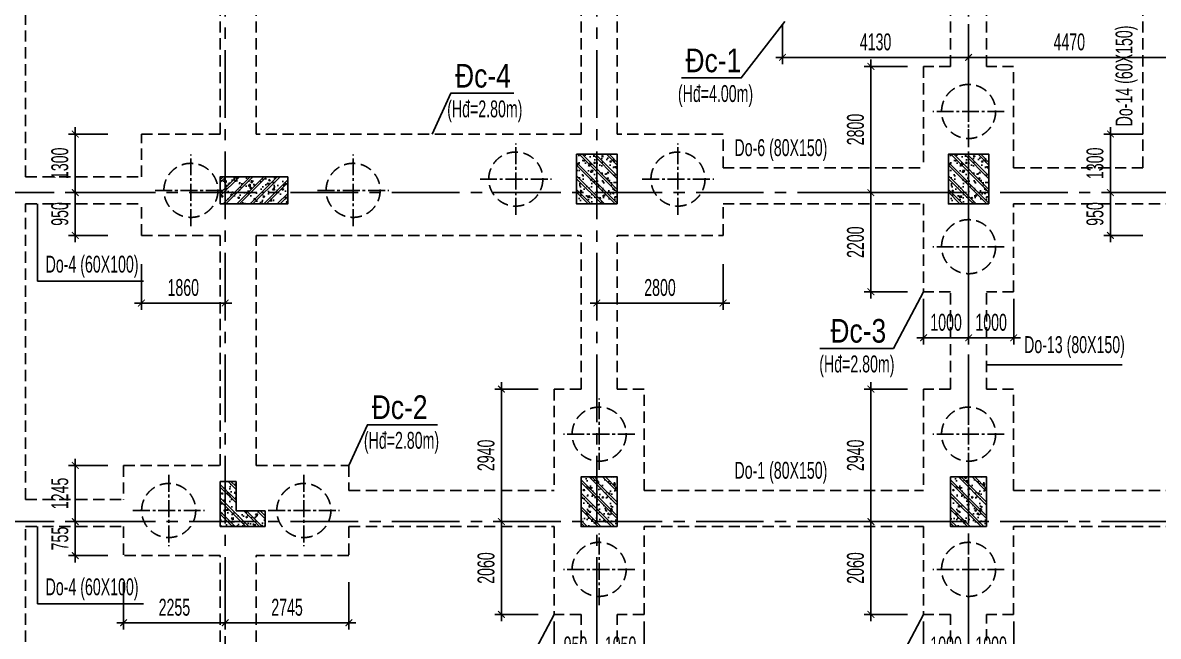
# Model space of a CAD drawing. Extents: x 1719887 to 1865417, y -150890 to 59748.
# Drawn here: x 1736186 to 1761390, y -113193 to -99578 of the extents above; entities that cross this region are included whole.
import ezdxf
from ezdxf.enums import TextEntityAlignment as Align

# ---------------------------------------------------------------- set-up
doc = ezdxf.new("R2010")
doc.units = 0
doc.header["$LTSCALE"] = 1000
doc.header["$MEASUREMENT"] = 0
doc.header["$PDMODE"] = 3
doc.linetypes.add('CENTER2', pattern=[1.125, 0.75, -0.125, 0.125, -0.125])
doc.linetypes.add('HIDDEN', pattern=[0.375, 0.25, -0.125])
doc.layers.get('0').update_dxf_attribs({"linetype": 'CONTINUOUS'})
doc.layers.get('Defpoints').update_dxf_attribs({"linetype": 'CONTINUOUS'})
for name, color, linetype in [('CDC.01.AXIS', 160, 'CENTER2'), ('CDC.02.DIM', 1, 'CONTINUOUS'), ('CDC.04.HIDDEN', 8, 'HIDDEN'), ('CDC.05.STEEL', 4, 'CONTINUOUS'), ('CDC.06.TEXT', 2, 'CONTINUOUS'), ('CDC.10.HATCH', 9, 'CONTINUOUS'), ('CDC.11.NOTE', 8, 'CONTINUOUS')]:
    doc.layers.add(name, color=color, linetype=linetype)
doc.styles.add('ARIAL', font='arial.ttf', dxfattribs={"width": 0.6})
doc.dimstyles.new('D150', dxfattribs={"dimscale": 150, "dimtxt": 2.5, "dimasz": 1, "dimexe": 1, "dimexo": 0, "dimgap": 1, "dimtad": 1, "dimdec": 0, "dimdsep": 46, "dimtxsty": 'ARIAL', "dimblk": 'ARCHTICK', "dimcen": 1, "dimdle": 1, "dimclrd": 1, "dimclre": 1, "dimclrt": 2, "dimadec": 0, "dimazin": 0, "dimtfac": 0.00072, "dimtdec": 0, "dimtix": 1, "dimtmove": 2, "dimatfit": 3, "dimldrblk": 'ARCHTICK', "dimfxl": 1, "dimtolj": 1, "dimlwd": -1, "dimlwe": -1, "dimarcsym": 0})

# ---------------------------------------------------------------- blocks, each defined once
blk = doc.blocks.new('MONG')
at = {"layer": 'CDC.10.HATCH'}
h = blk.add_hatch(dxfattribs=at)
h.set_pattern_fill('CHAU-01', color=256, scale=50, style=0, pattern_type=2)
h.set_pattern_definition([(310, (-16500, -183495.4), (358.63009, 31.376067), [37.5, -412.5]), (5, (-16500, -183495.4), (-69.37567, -376.09607), [30, -330]), (259.5486, (-16470.1, -183492.77), (289.25469, -344.71977), [31.870095, -350.571056]), (313.8158, (-16500, -183595.4), (533.62052, 82.75951), [56.25, -618.75]), (263.3644, (-16455.53, -183588.5), (467.33135, -487.05894), [47.80514, -525.8565]), (8.8158, (-16500, -183595.4), (467.33097, -487.0593), [45, -495]), (339, (-16450, -183570.4), (298.453526, 201.309445), [37.5, -412.5]), (34, (-16450, -183570.4), (121.657666, -362.57502), [30, -330]), (288.5486, (-16425.13, -183553.6), (420.111314, -161.26525), [31.870095, -350.571056]), (322.5, (-16500, -183495.39), (6.079928, -166.446927), [0, -326, 0, -335, 0, -331.25]), (352.5, (-16500, -183495.39), (131.534769, -197.205856), [0, -191, 0, -318.5, 0, -126.25]), (32.5, (-16611.5, -183495.39), (266.911218, 11.277436), [0, -125, 0, -390, 0, -517.5]), (42.5, (-16661.5, -183495.39), (291.593085, -50.05249), [0, -162.5, 0, -259, 0, -367.5]), (315, (-16500, -183495.39), (-150.26019, -150.26019), []), (315, (-16500, -183556.64), (-150.26019, -150.26019), [])])
h.paths.add_polyline_path([(1748930, -103598), (1748480, -103598), (1748480, -103348), (1748930, -103348)])
h.paths.add_polyline_path([(1748930, -103348), (1748480, -103348), (1748480, -102498), (1748930, -102498)])
h.paths.add_polyline_path([(1749380, -103348), (1748930, -103348), (1748930, -102498), (1749380, -102498)])
h.paths.add_polyline_path([(1749380, -103598), (1748930, -103598), (1748930, -103348), (1749380, -103348)])
h = blk.add_hatch(dxfattribs=at)
h.set_pattern_fill('CHAU-01', color=256, scale=50, style=0, pattern_type=2)
h.set_pattern_definition([(310, (-8250, -183495.4), (358.63009, 31.376067), [37.5, -412.5]), (5, (-8250, -183495.4), (-69.37567, -376.09607), [30, -330]), (259.5486, (-8220.1, -183492.77), (289.25469, -344.71977), [31.870095, -350.571056]), (313.8158, (-8250, -183595.4), (533.62052, 82.75951), [56.25, -618.75]), (263.3644, (-8205.53, -183588.5), (467.33135, -487.05894), [47.80514, -525.8565]), (8.8158, (-8250, -183595.4), (467.33097, -487.0593), [45, -495]), (339, (-8200, -183570.4), (298.453526, 201.309445), [37.5, -412.5]), (34, (-8200, -183570.4), (121.657666, -362.57502), [30, -330]), (288.5486, (-8175.13, -183553.6), (420.111314, -161.26525), [31.870095, -350.571056]), (322.5, (-8250, -183495.39), (6.079928, -166.446927), [0, -326, 0, -335, 0, -331.25]), (352.5, (-8250, -183495.39), (131.534769, -197.205856), [0, -191, 0, -318.5, 0, -126.25]), (32.5, (-8361.5, -183495.39), (266.911218, 11.277436), [0, -125, 0, -390, 0, -517.5]), (42.5, (-8411.5, -183495.39), (291.593085, -50.05249), [0, -162.5, 0, -259, 0, -367.5]), (315, (-8250, -183495.39), (-150.26019, -150.26019), []), (315, (-8250, -183556.64), (-150.26019, -150.26019), [])])
h.paths.add_polyline_path([(1757180, -103598), (1756730, -103598), (1756730, -103348), (1757180, -103348)])
h.paths.add_polyline_path([(1757180, -103348), (1756730, -103348), (1756730, -102498), (1757180, -102498)])
h.paths.add_polyline_path([(1757630, -103348), (1757180, -103348), (1757180, -102498), (1757630, -102498)])
h.paths.add_polyline_path([(1757630, -103598), (1757180, -103598), (1757180, -103348), (1757630, -103348)])
h = blk.add_hatch(dxfattribs=at)
h.set_pattern_fill('CHAU-01', color=256, scale=50, style=0, pattern_type=2)
h.set_pattern_definition([(50, (0, 0), (358.63009, -31.376067), [37.5, -412.5]), (355, (0, 0), (-69.37567, 376.09607), [30, -330]), (100.4514, (29.9, -2.6), (289.25469, 344.71977), [31.870095, -350.571056]), (46.1842, (0, 100), (533.62052, -82.75951), [56.25, -618.75]), (96.6356, (44.47, 93.1), (467.33135, 487.05894), [47.80514, -525.8565]), (351.1842, (0, 100), (467.33097, 487.0593), [45, -495]), (21, (50, 75), (298.453526, -201.309445), [37.5, -412.5]), (326, (50, 75), (121.657666, 362.57502), [30, -330]), (71.4514, (74.87, 58.22), (420.111314, 161.26525), [31.870095, -350.571056]), (37.5, (0, 0), (6.079928, 166.446927), [0, -326, 0, -335, 0, -331.25]), (7.5, (0, 0), (131.534769, 197.205856), [0, -191, 0, -318.5, 0, -126.25]), (327.5, (-111.5, 0), (266.911218, -11.277436), [0, -125, 0, -390, 0, -517.5]), (317.5, (-161.5, 0), (291.593085, 50.05249), [0, -162.5, 0, -259, 0, -367.5]), (45, (0, 0), (-150.26019, 150.26019), []), (45, (0, 61.25), (-150.26019, 150.26019), [])])
h.paths.add_polyline_path([(1742070, -102998), (1740680, -102998), (1740680, -103348), (1742070, -103348)])
h.paths.add_polyline_path([(1742070, -103348), (1740680, -103348), (1740680, -103598), (1742070, -103598)])
h.paths.add_polyline_path([(1740680, -103348), (1740570, -103348), (1740570, -103598), (1740680, -103598)])
h.paths.add_polyline_path([(1740680, -102998), (1740570, -102998), (1740570, -103348), (1740680, -103348)])
h = blk.add_hatch(dxfattribs=at)
h.set_pattern_fill('CHAU-01', color=256, scale=50, style=0, pattern_type=2)
h.set_pattern_definition([(310, (0, -183495.4), (358.63009, 31.376067), [37.5, -412.5]), (5, (0, -183495.4), (-69.37567, -376.09607), [30, -330]), (259.5486, (29.9, -183492.77), (289.25469, -344.71977), [31.870095, -350.571056]), (313.8158, (0, -183595.4), (533.62052, 82.75951), [56.25, -618.75]), (263.3644, (44.47, -183588.5), (467.33135, -487.05894), [47.80514, -525.8565]), (8.8158, (0, -183595.4), (467.33097, -487.0593), [45, -495]), (339, (50, -183570.4), (298.453526, 201.309445), [37.5, -412.5]), (34, (50, -183570.4), (121.657666, -362.57502), [30, -330]), (288.5486, (74.87, -183553.6), (420.111314, -161.26525), [31.870095, -350.571056]), (322.5, (0, -183495.39), (6.079928, -166.446927), [0, -326, 0, -335, 0, -331.25]), (352.5, (0, -183495.39), (131.534769, -197.205856), [0, -191, 0, -318.5, 0, -126.25]), (32.5, (-111.5, -183495.39), (266.911218, 11.277436), [0, -125, 0, -390, 0, -517.5]), (42.5, (-161.5, -183495.39), (291.593085, -50.05249), [0, -162.5, 0, -259, 0, -367.5]), (315, (0, -183495.39), (-150.26019, -150.26019), []), (315, (0, -183556.64), (-150.26019, -150.26019), [])])
h.paths.add_polyline_path([(1740680, -110648), (1740570, -110648), (1740570, -109757), (1740680, -109757)])
h.paths.add_polyline_path([(1741570, -110648), (1740680, -110648), (1740680, -109757), (1740920, -109757), (1740920, -110407), (1741570, -110407)])
h.paths.add_polyline_path([(1741570, -110757), (1740680, -110757), (1740680, -110648), (1741570, -110648)])
h.paths.add_polyline_path([(1740680, -110757), (1740570, -110757), (1740570, -110648), (1740680, -110648)])
h = blk.add_hatch(dxfattribs=at)
h.set_pattern_fill('CHAU-01', color=256, scale=50, style=0, pattern_type=2)
h.set_pattern_definition([(310, (0, -183495.4), (358.63009, 31.376067), [37.5, -412.5]), (5, (0, -183495.4), (-69.37567, -376.09607), [30, -330]), (259.5486, (29.9, -183492.77), (289.25469, -344.71977), [31.870095, -350.571056]), (313.8158, (0, -183595.4), (533.62052, 82.75951), [56.25, -618.75]), (263.3644, (44.47, -183588.5), (467.33135, -487.05894), [47.80514, -525.8565]), (8.8158, (0, -183595.4), (467.33097, -487.0593), [45, -495]), (339, (50, -183570.4), (298.453526, 201.309445), [37.5, -412.5]), (34, (50, -183570.4), (121.657666, -362.57502), [30, -330]), (288.5486, (74.87, -183553.6), (420.111314, -161.26525), [31.870095, -350.571056]), (322.5, (0, -183495.39), (6.079928, -166.446927), [0, -326, 0, -335, 0, -331.25]), (352.5, (0, -183495.39), (131.534769, -197.205856), [0, -191, 0, -318.5, 0, -126.25]), (32.5, (-111.5, -183495.39), (266.911218, 11.277436), [0, -125, 0, -390, 0, -517.5]), (42.5, (-161.5, -183495.39), (291.593085, -50.05249), [0, -162.5, 0, -259, 0, -367.5]), (315, (0, -183495.39), (-150.26019, -150.26019), []), (315, (0, -183556.64), (-150.26019, -150.26019), [])])
h.paths.add_polyline_path([(1748930, -110757), (1748580, -110757), (1748580, -110648), (1748930, -110648)])
h.paths.add_polyline_path([(1748930, -110648), (1748580, -110648), (1748580, -109657), (1748930, -109657)])
h.paths.add_polyline_path([(1749380, -110648), (1748930, -110648), (1748930, -109657), (1749380, -109657)])
h.paths.add_polyline_path([(1749380, -110757), (1748930, -110757), (1748930, -110648), (1749380, -110648)])
h = blk.add_hatch(dxfattribs=at)
h.set_pattern_fill('CHAU-01', color=256, scale=50, style=0, pattern_type=2)
h.set_pattern_definition([(310, (8199.98, -183495.4), (358.63009, 31.376067), [37.5, -412.5]), (5, (8199.98, -183495.4), (-69.37567, -376.09607), [30, -330]), (259.5486, (8229.87, -183492.77), (289.25469, -344.71977), [31.870095, -350.571056]), (313.8158, (8200, -183595.4), (533.62052, 82.75951), [56.25, -618.75]), (263.3644, (8244.45, -183588.5), (467.33135, -487.05894), [47.80514, -525.8565]), (8.8158, (8200, -183595.4), (467.33097, -487.0593), [45, -495]), (339, (8249.98, -183570.4), (298.453526, 201.309445), [37.5, -412.5]), (34, (8249.98, -183570.4), (121.657666, -362.57502), [30, -330]), (288.5486, (8274.85, -183553.6), (420.111314, -161.26525), [31.870095, -350.571056]), (322.5, (8199.98, -183495.39), (6.079928, -166.446927), [0, -326, 0, -335, 0, -331.25]), (352.5, (8199.98, -183495.39), (131.534769, -197.205856), [0, -191, 0, -318.5, 0, -126.25]), (32.5, (8088.48, -183495.39), (266.911218, 11.277436), [0, -125, 0, -390, 0, -517.5]), (42.5, (8038.48, -183495.39), (291.593085, -50.05249), [0, -162.5, 0, -259, 0, -367.5]), (315, (8199.98, -183495.39), (-150.26019, -150.26019), []), (315, (8199.98, -183556.64), (-150.26019, -150.26019), [])])
h.paths.add_polyline_path([(1757130, -110757), (1756780, -110757), (1756780, -110648), (1757130, -110648)])
h.paths.add_polyline_path([(1757130, -110648), (1756780, -110648), (1756780, -109657), (1757130, -109657)])
h.paths.add_polyline_path([(1757580, -110648), (1757130, -110648), (1757130, -109657), (1757580, -109657)])
h.paths.add_polyline_path([(1757580, -110757), (1757130, -110757), (1757130, -110648), (1757580, -110648)])
at = {"layer": 'CDC.01.AXIS', "ltscale": 2}
for p, q in [((1740680, -61938), (1740680, -120474)), ((1748930, -61938), (1748930, -120474)), ((1757180, -61938), (1757180, -120474)), ((1733131, -103348), (1840145, -103348)), ((1733131, -110648), (1840145, -110648))]:
    blk.add_line(p, q, dxfattribs=at)
at = {"layer": 'CDC.05.STEEL', "ltscale": 2000}
for p, q in [((1740920, -109757), (1740570, -109757)), ((1740570, -109757), (1740570, -110757)), ((1740920, -110407), (1740920, -109757)), ((1740920, -110407), (1741570, -110407)), ((1741570, -110407), (1741570, -110757)), ((1740570, -110757), (1741570, -110757))]:
    blk.add_line(p, q, dxfattribs=at)
for points in [[(1749380, -103598), (1749380, -102498), (1748480, -102498), (1748480, -103598)], [(1757630, -103598), (1757630, -102498), (1756730, -102498), (1756730, -103598)], [(1742070, -102998), (1740570, -102998), (1740570, -103598), (1742070, -103598)], [(1749380, -110757), (1749380, -109657), (1748580, -109657), (1748580, -110757)], [(1757580, -110757), (1757580, -109657), (1756780, -109657), (1756780, -110757)]]:
    blk.add_lwpolyline(points, close=True, dxfattribs=at)
blk = doc.blocks.new('_ARCHTICK')
at = {"color": 0, "linetype": 'ByBlock', "const_width": 0.15}
blk.add_lwpolyline([(-0.5, -0.5), (0.5, 0.5)], dxfattribs=at)
blk = doc.blocks.new('*D56')
at = {"layer": 'CDC.02.DIM', "color": 1, "transparency": 16777216}
for p, q in [((1746811, -107557), (1746811, -110798)), ((1747624, -107707), (1746661, -107707)), ((1747624, -110648), (1746661, -110648))]:
    blk.add_line(p, q, dxfattribs=at)
at = {"layer": 'Defpoints', "color": 0, "transparency": 16777216}
for p in [(1747624, -107707), (1746811, -110648), (1747624, -110648)]:
    blk.add_point(p, dxfattribs=at)
at = {"layer": 'CDC.02.DIM', "color": 1, "transparency": 16777216, "xscale": 150, "yscale": 150, "zscale": 150}
for p, rotation in [((1746811, -107707), 90), ((1746811, -110648), 270)]:
    blk.add_blockref('_ARCHTICK', p, dxfattribs=dict(at, rotation=rotation))
at = {"layer": 'CDC.02.DIM', "color": 2, "transparency": 16777216, "insert": (1746470, -109178), "char_height": 375, "attachment_point": 5, "rotation": 90, "style": 'ARIAL'}
blk.add_mtext('\\A1;2940', dxfattribs=at)
blk = doc.blocks.new('*D57')
at = {"layer": 'CDC.02.DIM', "color": 1, "transparency": 16777216}
for p, q in [((1746811, -110498), (1746811, -112857)), ((1747624, -110648), (1746661, -110648)), ((1747624, -112707), (1746661, -112707))]:
    blk.add_line(p, q, dxfattribs=at)
at = {"layer": 'Defpoints', "color": 0, "transparency": 16777216}
for p in [(1747624, -110648), (1746811, -112707), (1747624, -112707)]:
    blk.add_point(p, dxfattribs=at)
at = {"layer": 'CDC.02.DIM', "color": 1, "transparency": 16777216, "xscale": 150, "yscale": 150, "zscale": 150}
for p, rotation in [((1746811, -110648), 90), ((1746811, -112707), 270)]:
    blk.add_blockref('_ARCHTICK', p, dxfattribs=dict(at, rotation=rotation))
at = {"layer": 'CDC.02.DIM', "color": 2, "transparency": 16777216, "insert": (1746470, -111678), "char_height": 375, "attachment_point": 5, "rotation": 90, "style": 'ARIAL'}
blk.add_mtext('\\A1;2060', dxfattribs=at)
blk = doc.blocks.new('*D66')
at = {"layer": 'CDC.02.DIM', "color": 1, "transparency": 16777216}
for p, q in [((1755824, -100548), (1754861, -100548)), ((1755011, -100398), (1755011, -103498)), ((1755824, -103348), (1754861, -103348))]:
    blk.add_line(p, q, dxfattribs=at)
at = {"layer": 'Defpoints', "color": 0, "transparency": 16777216}
for p in [(1755824, -100548), (1755011, -103348), (1755824, -103348)]:
    blk.add_point(p, dxfattribs=at)
at = {"layer": 'CDC.02.DIM', "color": 1, "transparency": 16777216, "xscale": 150, "yscale": 150, "zscale": 150}
for p, rotation in [((1755011, -100548), 90), ((1755011, -103348), 270)]:
    blk.add_blockref('_ARCHTICK', p, dxfattribs=dict(at, rotation=rotation))
at = {"layer": 'CDC.02.DIM', "color": 2, "transparency": 16777216, "insert": (1754670, -101948), "char_height": 375, "attachment_point": 5, "rotation": 90, "style": 'ARIAL'}
blk.add_mtext('\\A1;2800', dxfattribs=at)
blk = doc.blocks.new('*D67')
at = {"layer": 'CDC.02.DIM', "color": 1, "transparency": 16777216}
for p, q in [((1755011, -103198), (1755011, -105698)), ((1755824, -103348), (1754861, -103348)), ((1755824, -105548), (1754861, -105548))]:
    blk.add_line(p, q, dxfattribs=at)
at = {"layer": 'Defpoints', "color": 0, "transparency": 16777216}
for p in [(1755824, -103348), (1755011, -105548), (1755824, -105548)]:
    blk.add_point(p, dxfattribs=at)
at = {"layer": 'CDC.02.DIM', "color": 1, "transparency": 16777216, "xscale": 150, "yscale": 150, "zscale": 150}
for p, rotation in [((1755011, -103348), 90), ((1755011, -105548), 270)]:
    blk.add_blockref('_ARCHTICK', p, dxfattribs=dict(at, rotation=rotation))
at = {"layer": 'CDC.02.DIM', "color": 2, "transparency": 16777216, "insert": (1754670, -104448), "char_height": 375, "attachment_point": 5, "rotation": 90, "style": 'ARIAL'}
blk.add_mtext('\\A1;2200', dxfattribs=at)
blk = doc.blocks.new('*D68')
at = {"layer": 'CDC.02.DIM', "color": 1, "transparency": 16777216}
for p, q in [((1755011, -107557), (1755011, -110798)), ((1755824, -107707), (1754861, -107707)), ((1755824, -110648), (1754861, -110648))]:
    blk.add_line(p, q, dxfattribs=at)
at = {"layer": 'Defpoints', "color": 0, "transparency": 16777216}
for p in [(1755824, -107707), (1755011, -110648), (1755824, -110648)]:
    blk.add_point(p, dxfattribs=at)
at = {"layer": 'CDC.02.DIM', "color": 1, "transparency": 16777216, "xscale": 150, "yscale": 150, "zscale": 150}
for p, rotation in [((1755011, -107707), 90), ((1755011, -110648), 270)]:
    blk.add_blockref('_ARCHTICK', p, dxfattribs=dict(at, rotation=rotation))
at = {"layer": 'CDC.02.DIM', "color": 2, "transparency": 16777216, "insert": (1754670, -109178), "char_height": 375, "attachment_point": 5, "rotation": 90, "style": 'ARIAL'}
blk.add_mtext('\\A1;2940', dxfattribs=at)
blk = doc.blocks.new('*D69')
at = {"layer": 'CDC.02.DIM', "color": 1, "transparency": 16777216}
for p, q in [((1755011, -110498), (1755011, -112857)), ((1755824, -110648), (1754861, -110648)), ((1755824, -112707), (1754861, -112707))]:
    blk.add_line(p, q, dxfattribs=at)
at = {"layer": 'Defpoints', "color": 0, "transparency": 16777216}
for p in [(1755824, -110648), (1755011, -112707), (1755824, -112707)]:
    blk.add_point(p, dxfattribs=at)
at = {"layer": 'CDC.02.DIM', "color": 1, "transparency": 16777216, "xscale": 150, "yscale": 150, "zscale": 150}
for p, rotation in [((1755011, -110648), 90), ((1755011, -112707), 270)]:
    blk.add_blockref('_ARCHTICK', p, dxfattribs=dict(at, rotation=rotation))
at = {"layer": 'CDC.02.DIM', "color": 2, "transparency": 16777216, "insert": (1754670, -111678), "char_height": 375, "attachment_point": 5, "rotation": 90, "style": 'ARIAL'}
blk.add_mtext('\\A1;2060', dxfattribs=at)
blk = doc.blocks.new('*D114')
at = {"layer": 'CDC.02.DIM', "color": 1, "transparency": 16777216}
for p, q in [((1738074, -102048), (1737202, -102048)), ((1737352, -101898), (1737352, -103498)), ((1738074, -103348), (1737202, -103348))]:
    blk.add_line(p, q, dxfattribs=at)
at = {"layer": 'Defpoints', "color": 0, "transparency": 16777216}
for p in [(1738074, -102048), (1737352, -103348), (1738074, -103348)]:
    blk.add_point(p, dxfattribs=at)
at = {"layer": 'CDC.02.DIM', "color": 1, "transparency": 16777216, "xscale": 150, "yscale": 150, "zscale": 150}
for p, rotation in [((1737352, -102048), 90), ((1737352, -103348), 270)]:
    blk.add_blockref('_ARCHTICK', p, dxfattribs=dict(at, rotation=rotation))
at = {"layer": 'CDC.02.DIM', "color": 2, "transparency": 16777216, "insert": (1737011, -102698), "char_height": 375, "attachment_point": 5, "rotation": 90, "style": 'ARIAL'}
blk.add_mtext('\\A1;1300', dxfattribs=at)
blk = doc.blocks.new('*D115')
at = {"layer": 'CDC.02.DIM', "color": 1, "transparency": 16777216}
for p, q in [((1737352, -103198), (1737352, -104448)), ((1738074, -103348), (1737202, -103348)), ((1738074, -104298), (1737202, -104298))]:
    blk.add_line(p, q, dxfattribs=at)
at = {"layer": 'Defpoints', "color": 0, "transparency": 16777216}
for p in [(1738074, -103348), (1737352, -104298), (1738074, -104298)]:
    blk.add_point(p, dxfattribs=at)
at = {"layer": 'CDC.02.DIM', "color": 1, "transparency": 16777216, "xscale": 150, "yscale": 150, "zscale": 150}
for p, rotation in [((1737352, -103348), 90), ((1737352, -104298), 270)]:
    blk.add_blockref('_ARCHTICK', p, dxfattribs=dict(at, rotation=rotation))
at = {"layer": 'CDC.02.DIM', "color": 2, "transparency": 16777216, "insert": (1737011, -103823), "char_height": 375, "attachment_point": 5, "rotation": 90, "style": 'ARIAL'}
blk.add_mtext('\\A1;950', dxfattribs=at)
blk = doc.blocks.new('*D116')
at = {"layer": 'CDC.02.DIM', "color": 1, "transparency": 16777216}
for p, q in [((1737352, -109252), (1737352, -110797)), ((1738074, -109402), (1737202, -109402)), ((1738075, -110647), (1737202, -110647))]:
    blk.add_line(p, q, dxfattribs=at)
at = {"layer": 'Defpoints', "color": 0, "transparency": 16777216}
for p in [(1738074, -109402), (1737352, -110647), (1738075, -110647)]:
    blk.add_point(p, dxfattribs=at)
at = {"layer": 'CDC.02.DIM', "color": 1, "transparency": 16777216, "xscale": 150, "yscale": 150, "zscale": 150}
for p, rotation in [((1737352, -109402), 90), ((1737352, -110647), 270)]:
    blk.add_blockref('_ARCHTICK', p, dxfattribs=dict(at, rotation=rotation))
at = {"layer": 'CDC.02.DIM', "color": 2, "transparency": 16777216, "insert": (1737011, -110024), "char_height": 375, "attachment_point": 5, "rotation": 90, "style": 'ARIAL'}
blk.add_mtext('\\A1;1245', dxfattribs=at)
blk = doc.blocks.new('*D117')
at = {"layer": 'CDC.02.DIM', "color": 1, "transparency": 16777216}
for p, q in [((1737352, -110647), (1737352, -110497)), ((1738075, -110647), (1737202, -110647)), ((1737352, -110647), (1737352, -111402)), ((1738074, -111402), (1737202, -111402)), ((1737352, -111402), (1737352, -111552))]:
    blk.add_line(p, q, dxfattribs=at)
at = {"layer": 'Defpoints', "color": 0, "transparency": 16777216}
for p in [(1738075, -110647), (1737352, -111402), (1738074, -111402)]:
    blk.add_point(p, dxfattribs=at)
at = {"layer": 'CDC.02.DIM', "color": 1, "transparency": 16777216, "xscale": 150, "yscale": 150, "zscale": 150}
for p, rotation in [((1737352, -110647), 270), ((1737352, -111402), 90)]:
    blk.add_blockref('_ARCHTICK', p, dxfattribs=dict(at, rotation=rotation))
at = {"layer": 'CDC.02.DIM', "color": 2, "transparency": 16777216, "insert": (1737012, -111024), "char_height": 375, "attachment_point": 5, "rotation": 90, "style": 'ARIAL'}
blk.add_mtext('\\A1;755', dxfattribs=at)
blk = doc.blocks.new('*D196')
at = {"layer": 'CDC.02.DIM', "color": 1, "transparency": 16777216}
for p, q in [((1756180, -105707), (1756180, -106719)), ((1757180, -105707), (1757180, -106719)), ((1756030, -106569), (1757330, -106569))]:
    blk.add_line(p, q, dxfattribs=at)
at = {"layer": 'Defpoints', "color": 0, "transparency": 16777216}
for p in [(1756180, -105707), (1757180, -105707), (1757180, -106569)]:
    blk.add_point(p, dxfattribs=at)
at = {"layer": 'CDC.02.DIM', "color": 1, "transparency": 16777216, "xscale": 150, "yscale": 150, "zscale": 150, "rotation": 180}
blk.add_blockref('_ARCHTICK', (1756180, -106569), dxfattribs=at)
at = {"layer": 'CDC.02.DIM', "color": 1, "transparency": 16777216, "xscale": 150, "yscale": 150, "zscale": 150}
blk.add_blockref('_ARCHTICK', (1757180, -106569), dxfattribs=at)
at = {"layer": 'CDC.02.DIM', "color": 2, "transparency": 16777216, "insert": (1756680, -106228), "char_height": 375, "attachment_point": 5, "style": 'ARIAL'}
blk.add_mtext('\\A1;1000', dxfattribs=at)
blk = doc.blocks.new('*D197')
at = {"layer": 'CDC.02.DIM', "color": 1, "transparency": 16777216}
for p, q in [((1757180, -105707), (1757180, -106719)), ((1758180, -105707), (1758180, -106719)), ((1757030, -106569), (1758330, -106569))]:
    blk.add_line(p, q, dxfattribs=at)
at = {"layer": 'Defpoints', "color": 0, "transparency": 16777216}
for p in [(1757180, -105707), (1758180, -105707), (1758180, -106569)]:
    blk.add_point(p, dxfattribs=at)
at = {"layer": 'CDC.02.DIM', "color": 1, "transparency": 16777216, "xscale": 150, "yscale": 150, "zscale": 150, "rotation": 180}
blk.add_blockref('_ARCHTICK', (1757180, -106569), dxfattribs=at)
at = {"layer": 'CDC.02.DIM', "color": 1, "transparency": 16777216, "xscale": 150, "yscale": 150, "zscale": 150}
blk.add_blockref('_ARCHTICK', (1758180, -106569), dxfattribs=at)
at = {"layer": 'CDC.02.DIM', "color": 2, "transparency": 16777216, "insert": (1757680, -106228), "char_height": 375, "attachment_point": 5, "style": 'ARIAL'}
blk.add_mtext('\\A1;1000', dxfattribs=at)
blk = doc.blocks.new('*D202')
at = {"layer": 'CDC.02.DIM', "color": 1, "transparency": 16777216}
for p, q in [((1747980, -112867), (1747980, -113879)), ((1748930, -112867), (1748930, -113879)), ((1747830, -113729), (1749080, -113729))]:
    blk.add_line(p, q, dxfattribs=at)
at = {"layer": 'Defpoints', "color": 0, "transparency": 16777216}
for p in [(1747980, -112867), (1748930, -112867), (1748930, -113729)]:
    blk.add_point(p, dxfattribs=at)
at = {"layer": 'CDC.02.DIM', "color": 1, "transparency": 16777216, "xscale": 150, "yscale": 150, "zscale": 150, "rotation": 180}
blk.add_blockref('_ARCHTICK', (1747980, -113729), dxfattribs=at)
at = {"layer": 'CDC.02.DIM', "color": 1, "transparency": 16777216, "xscale": 150, "yscale": 150, "zscale": 150}
blk.add_blockref('_ARCHTICK', (1748930, -113729), dxfattribs=at)
at = {"layer": 'CDC.02.DIM', "color": 2, "transparency": 16777216, "insert": (1748455, -113388), "char_height": 375, "attachment_point": 5, "style": 'ARIAL'}
blk.add_mtext('\\A1;950', dxfattribs=at)
blk = doc.blocks.new('*D203')
at = {"layer": 'CDC.02.DIM', "color": 1, "transparency": 16777216}
for p, q in [((1748930, -112867), (1748930, -113879)), ((1749980, -112867), (1749980, -113879)), ((1748780, -113729), (1750130, -113729))]:
    blk.add_line(p, q, dxfattribs=at)
at = {"layer": 'Defpoints', "color": 0, "transparency": 16777216}
for p in [(1748930, -112867), (1749980, -112867), (1749980, -113729)]:
    blk.add_point(p, dxfattribs=at)
at = {"layer": 'CDC.02.DIM', "color": 1, "transparency": 16777216, "xscale": 150, "yscale": 150, "zscale": 150, "rotation": 180}
blk.add_blockref('_ARCHTICK', (1748930, -113729), dxfattribs=at)
at = {"layer": 'CDC.02.DIM', "color": 1, "transparency": 16777216, "xscale": 150, "yscale": 150, "zscale": 150}
blk.add_blockref('_ARCHTICK', (1749980, -113729), dxfattribs=at)
at = {"layer": 'CDC.02.DIM', "color": 2, "transparency": 16777216, "insert": (1749455, -113388), "char_height": 375, "attachment_point": 5, "style": 'ARIAL'}
blk.add_mtext('\\A1;1050', dxfattribs=at)
blk = doc.blocks.new('*D204')
at = {"layer": 'CDC.02.DIM', "color": 1, "transparency": 16777216}
for p, q in [((1756180, -112867), (1756180, -113879)), ((1757180, -112867), (1757180, -113879)), ((1756030, -113729), (1757330, -113729))]:
    blk.add_line(p, q, dxfattribs=at)
at = {"layer": 'Defpoints', "color": 0, "transparency": 16777216}
for p in [(1756180, -112867), (1757180, -112867), (1757180, -113729)]:
    blk.add_point(p, dxfattribs=at)
at = {"layer": 'CDC.02.DIM', "color": 1, "transparency": 16777216, "xscale": 150, "yscale": 150, "zscale": 150, "rotation": 180}
blk.add_blockref('_ARCHTICK', (1756180, -113729), dxfattribs=at)
at = {"layer": 'CDC.02.DIM', "color": 1, "transparency": 16777216, "xscale": 150, "yscale": 150, "zscale": 150}
blk.add_blockref('_ARCHTICK', (1757180, -113729), dxfattribs=at)
at = {"layer": 'CDC.02.DIM', "color": 2, "transparency": 16777216, "insert": (1756680, -113388), "char_height": 375, "attachment_point": 5, "style": 'ARIAL'}
blk.add_mtext('\\A1;1000', dxfattribs=at)
blk = doc.blocks.new('*D205')
at = {"layer": 'CDC.02.DIM', "color": 1, "transparency": 16777216}
for p, q in [((1757180, -112867), (1757180, -113879)), ((1758180, -112867), (1758180, -113879)), ((1757030, -113729), (1758330, -113729))]:
    blk.add_line(p, q, dxfattribs=at)
at = {"layer": 'Defpoints', "color": 0, "transparency": 16777216}
for p in [(1757180, -112867), (1758180, -112867), (1758180, -113729)]:
    blk.add_point(p, dxfattribs=at)
at = {"layer": 'CDC.02.DIM', "color": 1, "transparency": 16777216, "xscale": 150, "yscale": 150, "zscale": 150, "rotation": 180}
blk.add_blockref('_ARCHTICK', (1757180, -113729), dxfattribs=at)
at = {"layer": 'CDC.02.DIM', "color": 1, "transparency": 16777216, "xscale": 150, "yscale": 150, "zscale": 150}
blk.add_blockref('_ARCHTICK', (1758180, -113729), dxfattribs=at)
at = {"layer": 'CDC.02.DIM', "color": 2, "transparency": 16777216, "insert": (1757680, -113388), "char_height": 375, "attachment_point": 5, "style": 'ARIAL'}
blk.add_mtext('\\A1;1000', dxfattribs=at)
blk = doc.blocks.new('*D210')
at = {"layer": 'CDC.02.DIM', "color": 1, "transparency": 16777216}
for p, q in [((1740681, -111993), (1740681, -113042)), ((1743426, -111993), (1743426, -113042)), ((1743576, -112892), (1740531, -112892))]:
    blk.add_line(p, q, dxfattribs=at)
at = {"layer": 'Defpoints', "color": 0, "transparency": 16777216}
for p in [(1740681, -111993), (1743426, -111993), (1740681, -112892)]:
    blk.add_point(p, dxfattribs=at)
at = {"layer": 'CDC.02.DIM', "color": 1, "transparency": 16777216, "xscale": 150, "yscale": 150, "zscale": 150, "rotation": 180}
blk.add_blockref('_ARCHTICK', (1740681, -112892), dxfattribs=at)
at = {"layer": 'CDC.02.DIM', "color": 1, "transparency": 16777216, "xscale": 150, "yscale": 150, "zscale": 150}
blk.add_blockref('_ARCHTICK', (1743426, -112892), dxfattribs=at)
at = {"layer": 'CDC.02.DIM', "color": 2, "transparency": 16777216, "insert": (1742053, -112551), "char_height": 375, "attachment_point": 5, "style": 'ARIAL'}
blk.add_mtext('\\A1;2745', dxfattribs=at)
blk = doc.blocks.new('*D211')
at = {"layer": 'CDC.02.DIM', "color": 1, "transparency": 16777216}
for p, q in [((1738426, -111993), (1738426, -113042)), ((1740681, -111993), (1740681, -113042)), ((1740831, -112892), (1738276, -112892))]:
    blk.add_line(p, q, dxfattribs=at)
at = {"layer": 'Defpoints', "color": 0, "transparency": 16777216}
for p in [(1738426, -111993), (1740681, -111993), (1738426, -112892)]:
    blk.add_point(p, dxfattribs=at)
at = {"layer": 'CDC.02.DIM', "color": 1, "transparency": 16777216, "xscale": 150, "yscale": 150, "zscale": 150, "rotation": 180}
blk.add_blockref('_ARCHTICK', (1738426, -112892), dxfattribs=at)
at = {"layer": 'CDC.02.DIM', "color": 1, "transparency": 16777216, "xscale": 150, "yscale": 150, "zscale": 150}
blk.add_blockref('_ARCHTICK', (1740681, -112892), dxfattribs=at)
at = {"layer": 'CDC.02.DIM', "color": 2, "transparency": 16777216, "insert": (1739553, -112551), "char_height": 375, "attachment_point": 5, "style": 'ARIAL'}
blk.add_mtext('\\A1;2255', dxfattribs=at)
blk = doc.blocks.new('*D222')
at = {"layer": 'CDC.02.DIM', "color": 1, "transparency": 16777216}
for p, q in [((1753050, -99609), (1753050, -100498)), ((1757180, -99609), (1757180, -100498)), ((1752900, -100348), (1757330, -100348))]:
    blk.add_line(p, q, dxfattribs=at)
at = {"layer": 'Defpoints', "color": 0, "transparency": 16777216}
for p in [(1753050, -99609), (1757180, -99609), (1757180, -100348)]:
    blk.add_point(p, dxfattribs=at)
at = {"layer": 'CDC.02.DIM', "color": 1, "transparency": 16777216, "xscale": 150, "yscale": 150, "zscale": 150, "rotation": 180}
blk.add_blockref('_ARCHTICK', (1753050, -100348), dxfattribs=at)
at = {"layer": 'CDC.02.DIM', "color": 1, "transparency": 16777216, "xscale": 150, "yscale": 150, "zscale": 150}
blk.add_blockref('_ARCHTICK', (1757180, -100348), dxfattribs=at)
at = {"layer": 'CDC.02.DIM', "color": 2, "transparency": 16777216, "insert": (1755115, -100006), "char_height": 375, "attachment_point": 5, "style": 'ARIAL'}
blk.add_mtext('\\A1;4130', dxfattribs=at)
blk = doc.blocks.new('*D223')
at = {"layer": 'CDC.02.DIM', "color": 1, "transparency": 16777216}
for p, q in [((1757180, -99609), (1757180, -100498)), ((1761650, -99609), (1761650, -100498)), ((1757030, -100348), (1761800, -100348))]:
    blk.add_line(p, q, dxfattribs=at)
at = {"layer": 'Defpoints', "color": 0, "transparency": 16777216}
for p in [(1757180, -99609), (1761650, -99609), (1761650, -100348)]:
    blk.add_point(p, dxfattribs=at)
at = {"layer": 'CDC.02.DIM', "color": 1, "transparency": 16777216, "xscale": 150, "yscale": 150, "zscale": 150, "rotation": 180}
blk.add_blockref('_ARCHTICK', (1757180, -100348), dxfattribs=at)
at = {"layer": 'CDC.02.DIM', "color": 1, "transparency": 16777216, "xscale": 150, "yscale": 150, "zscale": 150}
blk.add_blockref('_ARCHTICK', (1761650, -100348), dxfattribs=at)
at = {"layer": 'CDC.02.DIM', "color": 2, "transparency": 16777216, "insert": (1759415, -100006), "char_height": 375, "attachment_point": 5, "style": 'ARIAL'}
blk.add_mtext('\\A1;4470', dxfattribs=at)
blk = doc.blocks.new('*D393')
at = {"layer": 'CDC.02.DIM', "color": 1, "transparency": 16777216}
for p, q in [((1738820, -104935), (1738820, -105948)), ((1740680, -104935), (1740680, -105948)), ((1738670, -105798), (1740830, -105798))]:
    blk.add_line(p, q, dxfattribs=at)
at = {"layer": 'Defpoints', "color": 0, "transparency": 16777216}
for p in [(1738820, -104935), (1740680, -104935), (1740680, -105798)]:
    blk.add_point(p, dxfattribs=at)
at = {"layer": 'CDC.02.DIM', "color": 1, "transparency": 16777216, "xscale": 150, "yscale": 150, "zscale": 150, "rotation": 180}
blk.add_blockref('_ARCHTICK', (1738820, -105798), dxfattribs=at)
at = {"layer": 'CDC.02.DIM', "color": 1, "transparency": 16777216, "xscale": 150, "yscale": 150, "zscale": 150}
blk.add_blockref('_ARCHTICK', (1740680, -105798), dxfattribs=at)
at = {"layer": 'CDC.02.DIM', "color": 2, "transparency": 16777216, "insert": (1739750, -105456), "char_height": 375, "attachment_point": 5, "style": 'ARIAL'}
blk.add_mtext('\\A1;1860', dxfattribs=at)
blk = doc.blocks.new('*D394')
at = {"layer": 'CDC.02.DIM', "color": 1, "transparency": 16777216}
for p, q in [((1748930, -104935), (1748930, -105948)), ((1751730, -104935), (1751730, -105948)), ((1751880, -105798), (1748780, -105798))]:
    blk.add_line(p, q, dxfattribs=at)
at = {"layer": 'Defpoints', "color": 0, "transparency": 16777216}
for p in [(1748930, -104935), (1751730, -104935), (1748930, -105798)]:
    blk.add_point(p, dxfattribs=at)
at = {"layer": 'CDC.02.DIM', "color": 1, "transparency": 16777216, "xscale": 150, "yscale": 150, "zscale": 150, "rotation": 180}
blk.add_blockref('_ARCHTICK', (1748930, -105798), dxfattribs=at)
at = {"layer": 'CDC.02.DIM', "color": 1, "transparency": 16777216, "xscale": 150, "yscale": 150, "zscale": 150}
blk.add_blockref('_ARCHTICK', (1751730, -105798), dxfattribs=at)
at = {"layer": 'CDC.02.DIM', "color": 2, "transparency": 16777216, "insert": (1750330, -105456), "char_height": 375, "attachment_point": 5, "style": 'ARIAL'}
blk.add_mtext('\\A1;2800', dxfattribs=at)
blk = doc.blocks.new('*D405')
at = {"layer": 'CDC.02.DIM', "color": 1, "transparency": 16777216}
for p, q in [((1761050, -102048), (1760178, -102048)), ((1760328, -101898), (1760328, -103498)), ((1761050, -103348), (1760178, -103348))]:
    blk.add_line(p, q, dxfattribs=at)
at = {"layer": 'Defpoints', "color": 0, "transparency": 16777216}
for p in [(1761050, -102048), (1760328, -103348), (1761050, -103348)]:
    blk.add_point(p, dxfattribs=at)
at = {"layer": 'CDC.02.DIM', "color": 1, "transparency": 16777216, "xscale": 150, "yscale": 150, "zscale": 150}
for p, rotation in [((1760328, -102048), 90), ((1760328, -103348), 270)]:
    blk.add_blockref('_ARCHTICK', p, dxfattribs=dict(at, rotation=rotation))
at = {"layer": 'CDC.02.DIM', "color": 2, "transparency": 16777216, "insert": (1759986, -102698), "char_height": 375, "attachment_point": 5, "rotation": 90, "style": 'ARIAL'}
blk.add_mtext('\\A1;1300', dxfattribs=at)
blk = doc.blocks.new('*D406')
at = {"layer": 'CDC.02.DIM', "color": 1, "transparency": 16777216}
for p, q in [((1760328, -103198), (1760328, -104448)), ((1761050, -103348), (1760178, -103348)), ((1761050, -104298), (1760178, -104298))]:
    blk.add_line(p, q, dxfattribs=at)
at = {"layer": 'Defpoints', "color": 0, "transparency": 16777216}
for p in [(1761050, -103348), (1760328, -104298), (1761050, -104298)]:
    blk.add_point(p, dxfattribs=at)
at = {"layer": 'CDC.02.DIM', "color": 1, "transparency": 16777216, "xscale": 150, "yscale": 150, "zscale": 150}
for p, rotation in [((1760328, -103348), 90), ((1760328, -104298), 270)]:
    blk.add_blockref('_ARCHTICK', p, dxfattribs=dict(at, rotation=rotation))
at = {"layer": 'CDC.02.DIM', "color": 2, "transparency": 16777216, "insert": (1759986, -103823), "char_height": 375, "attachment_point": 5, "rotation": 90, "style": 'ARIAL'}
blk.add_mtext('\\A1;950', dxfattribs=at)

msp = doc.modelspace()

# ---------------------------------------------------------------- linework, layer by layer
at = {"layer": 'CDC.01.AXIS', "ltscale": 0.5}
for p, q in [((1757179.7, -102339.7), (1757179.7, -100755.7)), ((1757971.7, -101547.7), (1756387.7, -101547.7)), ((1747129.7, -103839.7), (1747129.7, -102255.7)), ((1750729.7, -103839.7), (1750729.7, -102255.7)), ((1739919.8, -104089.7), (1739919.8, -102505.7)), ((1743519.8, -104089.7), (1743519.8, -102505.7)), ((1746337.7, -103047.7), (1747921.7, -103047.7)), ((1749937.7, -103047.7), (1751521.7, -103047.7)), ((1739127.8, -103297.7), (1740711.8, -103297.7)), ((1742727.8, -103297.7), (1744311.8, -103297.7)), ((1757179.7, -105339.7), (1757179.7, -103755.7)), ((1757971.7, -104547.7), (1756387.7, -104547.7)), ((1748979.8, -109499.4), (1748979.8, -107915.4)), ((1757179.7, -109499.4), (1757179.7, -107915.4)), ((1749771.8, -108707.4), (1748187.8, -108707.4)), ((1757971.7, -108707.4), (1756387.7, -108707.4)), ((1739425.7, -109609.9), (1739425.7, -111193.9)), ((1742425.7, -109609.9), (1742425.7, -111193.9)), ((1738633.7, -110401.9), (1740217.7, -110401.9)), ((1741633.7, -110401.9), (1743217.7, -110401.9)), ((1748979.8, -112499.4), (1748979.8, -110915.4)), ((1757179.7, -112499.4), (1757179.7, -110915.4)), ((1749771.8, -111707.4), (1748187.8, -111707.4)), ((1757971.7, -111707.4), (1756387.7, -111707.4))]:
    msp.add_line(p, q, dxfattribs=at)
at = {"layer": 'CDC.02.DIM'}
msp.add_line((1757579.7, -107171.2), (1760587.5, -107171.2), dxfattribs=at)
at = {"layer": 'CDC.04.HIDDEN'}
for p, q in [((1736248.2, -102997.7), (1736248.2, -96347.7)), ((1740569.8, -102047.7), (1740569.8, -97197.7)), ((1741369.8, -102047.7), (1741369.8, -97197.7)), ((1748579.7, -102047.7), (1748579.7, -97197.7)), ((1749379.7, -102047.7), (1749379.7, -97197.7)), ((1756779.7, -100547.7), (1756779.7, -98647.7)), ((1757579.7, -100547.7), (1757579.7, -98647.7)), ((1756179.7, -100547.7), (1756179.7, -102797.7)), ((1756779.7, -100547.7), (1756179.7, -100547.7)), ((1758179.7, -100547.7), (1757579.7, -100547.7)), ((1758179.7, -102797.7), (1758179.7, -100547.7)), ((1738819.8, -102997.7), (1738819.8, -102047.7)), ((1740569.8, -102047.7), (1738819.8, -102047.7)), ((1748579.7, -102047.7), (1741369.8, -102047.7)), ((1751729.7, -102047.7), (1749379.7, -102047.7)), ((1751729.7, -102797.7), (1751729.7, -102047.7)), ((1751729.7, -102797.7), (1756179.7, -102797.7)), ((1736248.2, -102997.7), (1738819.8, -102997.7)), ((1736248.2, -110157.4), (1736248.2, -103597.7)), ((1736248.2, -103597.7), (1738819.8, -103597.7)), ((1738819.8, -104297.7), (1738819.8, -103597.7)), ((1751729.7, -103597.7), (1756179.7, -103597.7)), ((1751729.7, -104297.7), (1751729.7, -103597.7)), ((1756179.7, -103597.7), (1756179.7, -105547.7)), ((1758179.7, -105547.7), (1758179.7, -103597.7)), ((1758179.7, -103597.7), (1762629.7, -103597.7)), ((1738819.8, -104297.7), (1740569.8, -104297.7)), ((1740569.8, -109401.9), (1740569.8, -104297.7)), ((1741369.8, -109401.9), (1741369.8, -104297.7)), ((1741369.8, -104297.7), (1748579.7, -104297.7)), ((1748579.7, -107707.4), (1748579.7, -104297.7)), ((1749379.7, -107707.4), (1749379.7, -104297.7)), ((1749379.7, -104297.7), (1751729.7, -104297.7)), ((1756779.7, -105547.7), (1756179.7, -105547.7)), ((1756779.7, -107707.4), (1756779.7, -105547.7)), ((1758179.7, -105547.7), (1757579.7, -105547.7)), ((1757579.7, -107707.4), (1757579.7, -105547.7)), ((1747979.8, -107707.4), (1747979.8, -109957.4)), ((1748579.7, -107707.4), (1747979.8, -107707.4)), ((1749979.8, -107707.4), (1749379.7, -107707.4)), ((1749979.8, -109957.4), (1749979.8, -107707.4)), ((1756179.7, -107707.4), (1756179.7, -109957.4)), ((1756779.7, -107707.4), (1756179.7, -107707.4)), ((1758179.7, -107707.4), (1757579.7, -107707.4)), ((1758179.7, -109957.4), (1758179.7, -107707.4)), ((1738425.7, -109401.9), (1740569.8, -109401.9)), ((1738425.7, -109401.9), (1738425.7, -110157.4)), ((1741369.8, -109401.9), (1743425.7, -109401.9)), ((1743425.7, -109401.9), (1743425.7, -109957.4)), ((1743425.7, -109957.4), (1747979.8, -109957.4)), ((1749979.8, -109957.4), (1756179.7, -109957.4)), ((1758179.7, -109957.4), (1764379.7, -109957.4)), ((1736248.2, -110157.4), (1738425.7, -110157.4)), ((1736248.2, -117437.6), (1736248.2, -110757.4)), ((1736248.2, -110757.4), (1738425.7, -110757.4)), ((1738425.7, -110757.4), (1738425.7, -111401.9)), ((1743425.7, -110757.4), (1747979.8, -110757.4)), ((1743425.7, -110757.4), (1743425.7, -111401.9)), ((1747979.8, -110757.4), (1747979.8, -112707.4)), ((1749979.8, -110757.4), (1756179.7, -110757.4)), ((1749979.8, -112707.4), (1749979.8, -110757.4)), ((1756179.7, -110757.4), (1756179.7, -112707.4)), ((1758179.7, -110757.4), (1764379.7, -110757.4)), ((1758179.7, -112707.4), (1758179.7, -110757.4)), ((1740569.8, -111401.9), (1738425.7, -111401.9)), ((1740569.8, -117437.6), (1740569.8, -111401.9)), ((1743425.7, -111401.9), (1741369.8, -111401.9)), ((1741369.8, -117437.6), (1741369.8, -111401.9)), ((1748579.7, -112707.4), (1747979.8, -112707.4)), ((1748579.7, -117437.6), (1748579.7, -112707.4)), ((1749979.8, -112707.4), (1749379.7, -112707.4)), ((1749379.7, -117437.6), (1749379.7, -112707.4)), ((1756779.7, -112707.4), (1756179.7, -112707.4)), ((1756779.7, -117437.6), (1756779.7, -112707.4)), ((1758179.7, -112707.4), (1757579.7, -112707.4)), ((1757579.7, -115537.6), (1757579.7, -112707.4))]:
    msp.add_line(p, q, dxfattribs=at)
msp.add_lwpolyline([(1758179.7, -102797.7), (1761049.7, -102797.7), (1761049.7, -98647.7), (1757579.7, -98647.7)], dxfattribs=at)
for centre in [(1757179.7, -101547.7), (1747129.7, -103047.7), (1750729.7, -103047.7), (1739919.8, -103297.7), (1743519.8, -103297.7), (1757179.7, -104547.7), (1748979.8, -108707.4), (1757179.7, -108707.4), (1739425.7, -110401.9), (1742425.7, -110401.9), (1748979.8, -111707.4), (1757179.7, -111707.4)]:
    msp.add_circle(centre, 600, dxfattribs=at)
at = {"layer": 'CDC.11.NOTE'}
for points in [[(1750806.1, -100804.6), (1752132.4, -100804.6), (1753099.7, -99547.7)], [(1747089.8, -101144.9), (1745685, -101144.9), (1745274.8, -102047.7)], [(1736517.1, -103597.7), (1736517.1, -105309.4), (1738865, -105309.4)], [(1753880.1, -106804.6), (1755512.5, -106804.6), (1756179.7, -105547.7)], [(1745395.1, -108499.1), (1743835.9, -108499.1), (1743425.7, -109401.9)], [(1736517.1, -110757.4), (1736517.1, -112469.1), (1738865, -112469.1)], [(1745680.1, -113964.3), (1747312.5, -113964.3), (1747979.8, -112707.4)], [(1753880.1, -113964.3), (1755512.5, -113964.3), (1756179.7, -112707.4)]]:
    msp.add_lwpolyline(points, dxfattribs=at)

# ---------------------------------------------------------------- block references
at = {"layer": 'CDC.10.HATCH'}
msp.add_blockref('MONG', (0, 0), dxfattribs=at)

# ---------------------------------------------------------------- texts
at = {"layer": 'CDC.06.TEXT', "style": 'ARIAL', "width": 0.6}
msp.add_text('Do-14 (60X150)', height=375, rotation=90, dxfattribs=at).set_placement((1760629.2, -100760), align=Align.MIDDLE_CENTER)
at = {"layer": 'CDC.06.TEXT', "style": 'ARIAL'}
for s, height, width, p in [('Đc-1', 525, 0.8, (1751514.2, -100414.5)), ('Đc-4', 525, 0.8, (1746400.8, -100754.8)), ('(Hđ=4.00m)', 375, 0.6, (1751563.3, -101149.3)), ('(Hđ=2.80m)', 375, 0.6, (1746442.2, -101489.7)), ('Do-6 (80X150)', 375, 0.6, (1753014.2, -102349.8)), ('Do-4 (60X100)', 375, 0.6, (1737725.7, -104935.5)), ('Đc-3', 525, 0.8, (1754731.1, -106414.5)), ('Do-13 (80X150)', 375, 0.6, (1759529.9, -106720.4)), ('(Hđ=2.80m)', 375, 0.6, (1754699.9, -107149.3)), ('Đc-2', 525, 0.8, (1744551.7, -108108.9)), ('(Hđ=2.80m)', 375, 0.6, (1744593.1, -108843.8)), ('Do-1 (80X150)', 375, 0.6, (1753014.2, -109509.4)), ('Do-4 (60X100)', 375, 0.6, (1737725.7, -112095.1))]:
    msp.add_text(s, height=height, dxfattribs=dict(at, width=width)).set_placement(p, align=Align.MIDDLE_CENTER)

# ---------------------------------------------------------------- dimensions: what is measured, and where the dimension line sits
at = {"layer": 'CDC.02.DIM'}
for base, p1, p2, picture, middle in [((1757179.7, -100347.9), (1753049.7, -99608.9), (1757179.7, -99608.9), '*D222', (1755114.7, -100006.3)), ((1761649.7, -100347.9), (1757179.7, -99608.9), (1761649.7, -99608.9), '*D223', (1759414.7, -100006.4)), ((1740679.7, -105797.7), (1738819.8, -104935.4), (1740679.7, -104935.4), '*D393', (1739749.8, -105456.3)), ((1748929.7, -105797.7), (1751729.7, -104935.4), (1748929.7, -104935.4), '*D394', (1750329.7, -105456.3)), ((1757179.8, -106569.3), (1756179.7, -105707), (1757179.8, -105707), '*D196', (1756679.8, -106227.9)), ((1758179.7, -106569.3), (1757179.8, -105707), (1758179.7, -105707), '*D197', (1757679.8, -106227.9)), ((1738425.7, -112892), (1740680.7, -111993.1), (1738425.7, -111993.1), '*D211', (1739553.2, -112550.5)), ((1740680.7, -112892), (1743425.7, -111993.1), (1740680.7, -111993.1), '*D210', (1742053.2, -112550.5)), ((1748929.8, -113729), (1747979.8, -112866.7), (1748929.8, -112866.7), '*D202', (1748454.8, -113387.5)), ((1749979.8, -113729), (1748929.8, -112866.7), (1749979.8, -112866.7), '*D203', (1749454.8, -113387.5)), ((1757179.8, -113729), (1756179.7, -112866.7), (1757179.8, -112866.7), '*D204', (1756679.8, -113387.5)), ((1758179.7, -113729), (1757179.8, -112866.7), (1758179.7, -112866.7), '*D205', (1757679.8, -113387.5))]:
    dim = msp.add_linear_dim(base=base, p1=p1, p2=p2, dimstyle='D150', dxfattribs=at)
    dim.commit()
    dim.dimension.update_dxf_attribs({"geometry": picture, "text_midpoint": middle})
for base, p1, p2, picture, middle in [((1755011.1, -103347.7), (1755823.7, -100547.7), (1755823.7, -103347.7), '*D66', (1754669.7, -101947.7)), ((1737352.3, -103347.7), (1738074.2, -102047.7), (1738074.2, -103347.7), '*D114', (1737010.7, -102697.7)), ((1760327.7, -103347.7), (1761049.7, -102047.7), (1761049.7, -103347.7), '*D405', (1759986.1, -102697.7)), ((1737352.3, -104297.7), (1738074.2, -103347.7), (1738074.2, -104297.7), '*D115', (1737010.8, -103822.7)), ((1755011.1, -105547.7), (1755823.7, -103347.7), (1755823.7, -105547.7), '*D67', (1754669.7, -104447.7)), ((1760327.7, -104297.7), (1761049.7, -103347.7), (1761049.7, -104297.7), '*D406', (1759986.2, -103822.7)), ((1746811.2, -110647.7), (1747623.7, -107707.4), (1747623.7, -110647.7), '*D56', (1746469.7, -109177.5)), ((1755011.1, -110647.7), (1755823.7, -107707.4), (1755823.7, -110647.7), '*D68', (1754669.7, -109177.5)), ((1737352.3, -110646.7), (1738074.2, -109401.9), (1738075.2, -110646.7), '*D116', (1737010.8, -110024.3)), ((1737352.3, -111401.9), (1738075.2, -110646.7), (1738074.2, -111401.9), '*D117', (1737011.6, -111024.3)), ((1746811.2, -112707.4), (1747623.7, -110647.7), (1747623.7, -112707.4), '*D57', (1746469.7, -111677.5)), ((1755011.1, -112707.4), (1755823.7, -110647.7), (1755823.7, -112707.4), '*D69', (1754669.7, -111677.5))]:
    dim = msp.add_linear_dim(base=base, p1=p1, p2=p2, angle=90, dimstyle='D150', dxfattribs=at)
    dim.commit()
    dim.dimension.update_dxf_attribs({"geometry": picture, "text_midpoint": middle})

doc.saveas('drawing.dxf')
